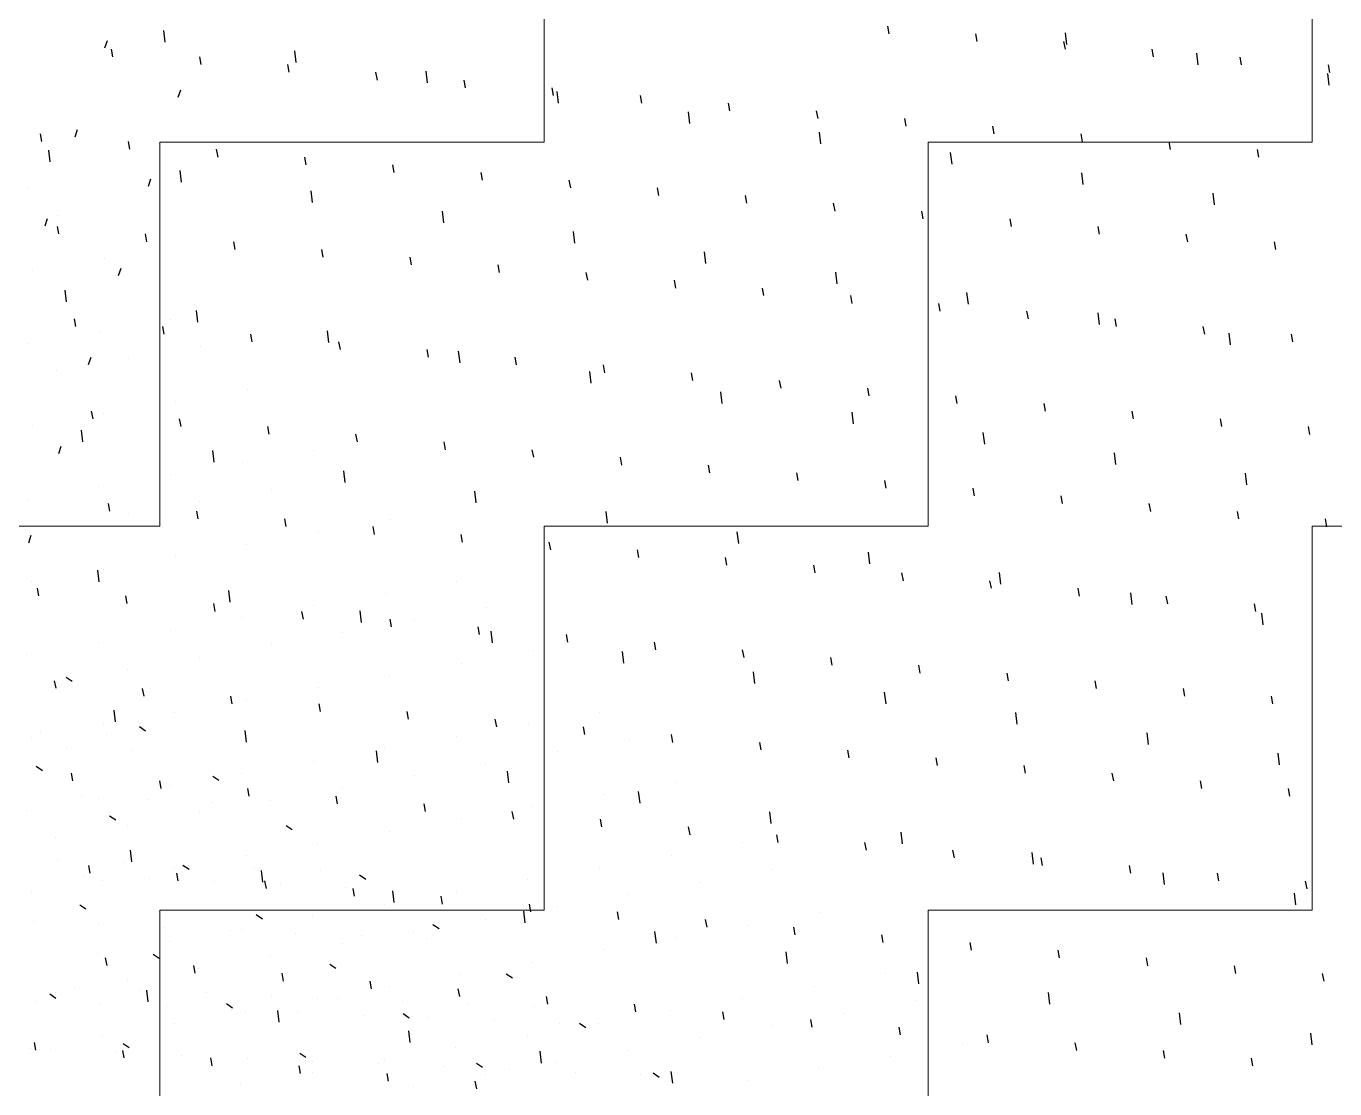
# Model space of a CAD drawing. Header units: millimetres. Extents: x 331487 to 517269, y 198509 to 399936.
# Drawn here: x 418215 to 419280, y 393269 to 394134 of the extents above; entities that cross this region are included whole.
import ezdxf

# ---------------------------------------------------------------- set-up
doc = ezdxf.new("R2010")
doc.units = ezdxf.units.MM
doc.header["$MEASUREMENT"] = 0
doc.layers.add('9th_Hatch-4', color=252, linetype='Continuous', lineweight=5)
doc.layers.add('COLUMN', color=6, linetype='Continuous')

msp = doc.modelspace()

# ---------------------------------------------------------------- linework, layer by layer
at = {"layer": '9th_Hatch-4', "linetype": 'Continuous'}
for p, q in [((418636.2, 394039.6), (418636.2, 394352.1)), ((419261.2, 394039.6), (419261.2, 394352.1)), ((418323.7, 394039.6), (418636.2, 394039.6)), ((418323.7, 393727.1), (418323.7, 394039.6)), ((418948.7, 394039.6), (419261.2, 394039.6)), ((418948.7, 393727.1), (418948.7, 394039.6)), ((418011.2, 393727.1), (418323.7, 393727.1)), ((418636.2, 393727.1), (418948.7, 393727.1)), ((418636.2, 393414.6), (418636.2, 393727.1)), ((419261.2, 393727.1), (419573.7, 393727.1)), ((419261.2, 393414.6), (419261.2, 393727.1)), ((418323.7, 393414.6), (418636.2, 393414.6)), ((418323.7, 393102.1), (418323.7, 393414.6)), ((418948.7, 393414.6), (419261.2, 393414.6)), ((418948.7, 393102.1), (418948.7, 393414.6))]:
    msp.add_line(p, q, dxfattribs=at)
at = {"layer": 'COLUMN', "color": 2, "linetype": 'Continuous'}
for p, q in [((418327.9, 394121), (418326.8, 394130.5)), ((418917, 394127.8), (418915.9, 394134)), ((418278.9, 394116.5), (418280.9, 394122.5)), ((418988.8, 394121.5), (418987.6, 394127.8)), ((419060.5, 394115.2), (419059.3, 394121.5)), ((419061.7, 394119.1), (419060.6, 394128.6)), ((418285.4, 394109), (418284.2, 394115.3)), ((418357.1, 394102.8), (418356, 394109)), ((418434.6, 394104.4), (418433.5, 394113.9)), ((419132.2, 394109), (419131.1, 394115.2)), ((419168.4, 394102.5), (419167.3, 394112)), ((419203.9, 394102.7), (419202.8, 394108.9)), ((418428.8, 394096.5), (418427.7, 394102.8)), ((418541.3, 394087.9), (418540.2, 394097.4)), ((419275.7, 394096.4), (419274.5, 394102.7)), ((418500.6, 394090.2), (418499.4, 394096.5)), ((418572.3, 394083.9), (418571.1, 394090.2)), ((419275.1, 394086), (419274, 394095.5)), ((418338.6, 394076.2), (418340.6, 394082.2)), ((418644, 394077.7), (418642.9, 394083.9)), ((418648.1, 394071.3), (418647, 394080.8)), ((418715.7, 394071.4), (418714.6, 394077.7)), ((418787.5, 394065.1), (418786.3, 394071.4)), ((418754.8, 394054.8), (418753.7, 394064.3)), ((418859.2, 394058.8), (418858, 394065.1)), ((418930.9, 394052.6), (418929.8, 394058.8)), ((418227.5, 394040.1), (418226.4, 394046.4)), ((418254.6, 394043.9), (418256.6, 394050)), ((418861.5, 394038.2), (418860.4, 394047.7)), ((419002.6, 394046.3), (419001.5, 394052.6)), ((419074.4, 394040), (419073.2, 394046.3)), ((418299.3, 394033.8), (418298.1, 394040.1)), ((418371, 394027.5), (418369.8, 394033.8)), ((419146.1, 394033.7), (419144.9, 394040)), ((419217.8, 394027.5), (419216.7, 394033.7)), ((418234.4, 394023.6), (418233.3, 394033.1)), ((418442.7, 394021.3), (418441.6, 394027.5)), ((418968.2, 394021.7), (418967.1, 394031.2)), ((418341.1, 394007), (418340, 394016.5)), ((418514.4, 394015), (418513.3, 394021.3)), ((418586.2, 394008.7), (418585, 394015)), ((419075, 394005.1), (419073.9, 394014.6)), ((418216.2, 394002.2), (418216.2, 394002.2)), ((418314.3, 394003.7), (418316.3, 394009.7)), ((418657.9, 394002.4), (418656.7, 394008.7)), ((418729.6, 393996.2), (418728.5, 394002.4)), ((418447.9, 393990.5), (418446.8, 394000)), ((418801.3, 393989.9), (418800.2, 393996.2)), ((419181.7, 393988.6), (419180.6, 393998.1)), ((418240.1, 393980.3), (418240.1, 393980.3)), ((418554.6, 393973.9), (418553.5, 393983.4)), ((418873.1, 393983.6), (418871.9, 393989.9)), ((418944.8, 393977.3), (418943.6, 393983.6)), ((418230.3, 393971.4), (418232.3, 393977.5)), ((418241.4, 393964.9), (418240.3, 393971.1)), ((419016.5, 393971.1), (419015.4, 393977.3)), ((419088.2, 393964.8), (419087.1, 393971.1)), ((418313.1, 393958.6), (418312, 393964.9)), ((418661.3, 393957.4), (418660.2, 393966.9)), ((419160, 393958.5), (419158.8, 393964.8)), ((418384.9, 393952.3), (418383.7, 393958.6)), ((418456.6, 393946), (418455.4, 393952.3)), ((418768, 393940.8), (418766.9, 393950.3)), ((419231.7, 393952.2), (419230.5, 393958.5)), ((418278.3, 393945.3), (418278.3, 393945.3)), ((418528.3, 393939.8), (418527.2, 393946)), ((418600, 393933.5), (418598.9, 393939.8)), ((418220, 393935.3), (418220, 393935.3)), ((418289.9, 393931.2), (418292, 393937.2)), ((418671.8, 393927.2), (418670.6, 393933.5)), ((418743.5, 393920.9), (418742.3, 393927.2)), ((418874.8, 393924.3), (418873.7, 393933.8)), ((418247.7, 393909.6), (418246.6, 393919.1)), ((418815.2, 393914.7), (418814.1, 393920.9)), ((418981.5, 393907.7), (418980.4, 393917.2)), ((418886.9, 393908.4), (418885.8, 393914.7)), ((418958.7, 393902.1), (418957.5, 393908.4)), ((418255.3, 393889.7), (418254.1, 393895.9)), ((418332.5, 393895.6), (418332.5, 393895.6)), ((418354.4, 393893.1), (418353.3, 393902.6)), ((419030.4, 393895.8), (419029.2, 393902.1)), ((419088.2, 393891.2), (419087.1, 393900.7)), ((419102.1, 393889.6), (419101, 393895.8)), ((418274.2, 393885.6), (418274.2, 393885.6)), ((418327, 393883.4), (418325.9, 393889.6)), ((418461.1, 393876.5), (418460, 393886)), ((419173.8, 393883.3), (419172.7, 393889.6)), ((419194.9, 393874.6), (419193.8, 393884.1)), ((418215.9, 393875.6), (418215.9, 393875.6)), ((418356.5, 393873.7), (418356.5, 393873.7)), ((418398.7, 393877.1), (418397.6, 393883.4)), ((418470.5, 393870.8), (418469.3, 393877.1)), ((419245.6, 393877), (419244.4, 393883.3)), ((418265.6, 393858.6), (418267.6, 393864.7)), ((418298.2, 393863.7), (418298.2, 393863.7)), ((418542.2, 393864.6), (418541, 393870.8)), ((418567.9, 393860), (418566.7, 393869.5)), ((418613.9, 393858.3), (418612.8, 393864.5)), ((418239.8, 393853.6), (418239.8, 393853.6)), ((418674.6, 393843.4), (418673.5, 393852.9)), ((418685.6, 393852), (418684.5, 393858.3)), ((418757.4, 393845.7), (418756.2, 393852)), ((418829.1, 393839.5), (418827.9, 393845.7)), ((418394.7, 393838.7), (418394.7, 393838.7)), ((418781.3, 393826.9), (418780.2, 393836.4)), ((418900.8, 393833.2), (418899.7, 393839.4)), ((418972.5, 393826.9), (418971.4, 393833.2)), ((418269.2, 393814.4), (418268, 393820.7)), ((418336.3, 393828.7), (418336.3, 393828.7)), ((419044.3, 393820.6), (419043.1, 393826.9)), ((419116, 393814.4), (419114.8, 393820.6)), ((418278, 393818.7), (418278, 393818.7)), ((418340.9, 393808.2), (418339.7, 393814.4)), ((418888, 393810.3), (418886.9, 393819.8)), ((419187.7, 393808.1), (419186.6, 393814.3)), ((418219.7, 393808.6), (418219.7, 393808.6)), ((418260.9, 393795.7), (418259.8, 393805.2)), ((418412.6, 393801.9), (418411.5, 393808.2)), ((418484.3, 393795.6), (418483.2, 393801.9)), ((418994.8, 393793.8), (418993.6, 393803.3)), ((419259.4, 393801.8), (419258.3, 393808.1)), ((418241.3, 393786.1), (418243.3, 393792.2)), ((418367.7, 393779.1), (418366.6, 393788.6)), ((418448.9, 393789), (418448.9, 393789)), ((418556.1, 393789.3), (418554.9, 393795.6)), ((418627.8, 393783.1), (418626.6, 393789.3)), ((418390.5, 393779), (418390.5, 393779)), ((418699.5, 393776.8), (418698.4, 393783.1)), ((419101.5, 393777.2), (419100.4, 393786.7)), ((418332.2, 393769), (418332.2, 393769)), ((418472.8, 393767.1), (418472.8, 393767.1)), ((418474.4, 393762.6), (418473.3, 393772.1)), ((418771.2, 393770.5), (418770.1, 393776.8)), ((418843, 393764.2), (418841.8, 393770.5)), ((419208.2, 393760.7), (419207.1, 393770.2)), ((418273.9, 393759), (418273.9, 393759)), ((418414.5, 393757.1), (418414.5, 393757.1)), ((418914.7, 393758), (418913.5, 393764.2)), ((418986.4, 393751.7), (418985.3, 393758)), ((418215.6, 393749), (418215.6, 393749)), ((418356.2, 393747), (418356.2, 393747)), ((418581.1, 393746), (418580, 393755.5)), ((419058.1, 393745.4), (419057, 393751.7)), ((418283, 393739.2), (418281.9, 393745.5)), ((418297.9, 393737), (418297.9, 393737)), ((418354.8, 393732.9), (418353.6, 393739.2)), ((418687.8, 393729.5), (418686.7, 393738.9)), ((419129.9, 393739.1), (419128.7, 393745.4)), ((419201.6, 393732.9), (419200.4, 393739.1)), ((418239.5, 393727), (418239.5, 393727)), ((418426.5, 393726.7), (418425.3, 393732.9)), ((418498.2, 393720.4), (418497.1, 393726.7)), ((418511, 393732.1), (418511, 393732.1)), ((419273.3, 393726.6), (419272.2, 393732.9)), ((418217, 393713.6), (418219, 393719.7)), ((418452.7, 393722.1), (418452.7, 393722.1)), ((418569.9, 393714.1), (418568.8, 393720.4)), ((418641.7, 393707.8), (418640.5, 393714.1)), ((418794.6, 393712.9), (418793.5, 393722.4)), ((418394.4, 393712), (418394.4, 393712)), ((418713.4, 393701.6), (418712.2, 393707.8)), ((418901.3, 393696.3), (418900.2, 393705.8)), ((418336.1, 393702), (418336.1, 393702)), ((418785.1, 393695.3), (418784, 393701.6)), ((418856.8, 393689), (418855.7, 393695.3)), ((418219.4, 393682), (418219.4, 393682)), ((418274.2, 393681.7), (418273.1, 393691.2)), ((418277.7, 393692), (418277.7, 393692)), ((418565.2, 393682.4), (418565.2, 393682.4)), ((418928.6, 393682.7), (418927.4, 393689)), ((419000.3, 393676.5), (418999.1, 393682.7)), ((419008, 393679.8), (419006.9, 393689.3)), ((418225.2, 393670.3), (418224, 393676.5)), ((418380.9, 393665.1), (418379.8, 393674.6)), ((418506.9, 393672.4), (418506.9, 393672.4)), ((419072, 393670.2), (419070.9, 393676.5)), ((419114.7, 393663.2), (419113.6, 393672.7)), ((418296.9, 393664), (418295.8, 393670.3)), ((418368.6, 393657.7), (418367.5, 393664)), ((418448.6, 393662.4), (418448.6, 393662.4)), ((419143.7, 393663.9), (419142.6, 393670.2)), ((419215.5, 393657.6), (419214.3, 393663.9)), ((418390.2, 393652.4), (418390.2, 393652.4)), ((418440.4, 393651.4), (418439.2, 393657.7)), ((418487.6, 393648.6), (418486.5, 393658.1)), ((418512.1, 393645.2), (418510.9, 393651.4)), ((418530.8, 393650.4), (418530.8, 393650.4)), ((418589.2, 393660.5), (418589.2, 393660.5)), ((419221.5, 393646.7), (419220.4, 393656.2)), ((418331.9, 393642.4), (418331.9, 393642.4)), ((418472.5, 393640.4), (418472.5, 393640.4)), ((418583.8, 393638.9), (418582.7, 393645.2)), ((418594.4, 393632), (418593.3, 393641.5)), ((418273.6, 393632.4), (418273.6, 393632.4)), ((418414.2, 393630.4), (418414.2, 393630.4)), ((418655.5, 393632.6), (418654.4, 393638.9)), ((418727.3, 393626.3), (418726.1, 393632.6)), ((418215.3, 393622.3), (418215.3, 393622.3)), ((418355.9, 393620.4), (418355.9, 393620.4)), ((418627.3, 393625.5), (418627.3, 393625.5)), ((418701.1, 393615.5), (418700, 393625)), ((418799, 393620.1), (418797.8, 393626.3)), ((418870.7, 393613.8), (418869.6, 393620.1)), ((418297.6, 393610.4), (418297.6, 393610.4)), ((418569, 393615.4), (418569, 393615.4)), ((418807.8, 393598.9), (418806.7, 393608.4)), ((418942.4, 393607.5), (418941.3, 393613.8)), ((419014.2, 393601.2), (419013, 393607.5)), ((418239.1, 393595.1), (418237.9, 393601.3)), ((418239.2, 393600.4), (418239.2, 393600.4)), ((418247.3, 393604.2), (418252.3, 393600.8)), ((418510.7, 393605.4), (418510.7, 393605.4)), ((419085.9, 393595), (419084.7, 393601.2)), ((418310.8, 393588.8), (418309.6, 393595)), ((418382.5, 393582.5), (418381.4, 393588.8)), ((418452.4, 393595.4), (418452.4, 393595.4)), ((418914.5, 393582.4), (418913.4, 393591.9)), ((419157.6, 393588.7), (419156.5, 393595)), ((419229.3, 393582.4), (419228.2, 393588.7)), ((418287.5, 393567.7), (418286.4, 393577.2)), ((418335.8, 393575.4), (418335.8, 393575.4)), ((418394.1, 393585.4), (418394.1, 393585.4)), ((418454.2, 393576.2), (418453.1, 393582.5)), ((418526, 393570), (418524.8, 393576.2)), ((418681.5, 393575.8), (418681.5, 393575.8)), ((419021.3, 393565.8), (419020.2, 393575.3)), ((418277.4, 393565.4), (418277.4, 393565.4)), ((418597.7, 393563.7), (418596.5, 393569.9)), ((418623.2, 393565.8), (418623.2, 393565.8)), ((418219.1, 393555.4), (418219.1, 393555.4)), ((418226.4, 393559.9), (418226.4, 393559.9)), ((418279.8, 393557.7), (418279.8, 393557.7)), ((418307, 393563.9), (418312, 393560.6)), ((418394.2, 393551.2), (418393.1, 393560.7)), ((418564.9, 393555.8), (418564.9, 393555.8)), ((418669.4, 393557.4), (418668.3, 393563.7)), ((418741.1, 393551.1), (418740, 393557.4)), ((419128, 393549.3), (419126.9, 393558.8)), ((418247.5, 393546.5), (418247.5, 393546.5)), ((418300.9, 393544.2), (418300.9, 393544.2)), ((418500.9, 393534.6), (418499.8, 393544.1)), ((418506.6, 393545.8), (418506.6, 393545.8)), ((418647.2, 393543.8), (418647.2, 393543.8)), ((418705.5, 393553.8), (418705.5, 393553.8)), ((418812.9, 393544.9), (418811.7, 393551.1)), ((418884.6, 393538.6), (418883.4, 393544.8)), ((418448.3, 393535.8), (418448.3, 393535.8)), ((418588.9, 393533.8), (418588.9, 393533.8)), ((418956.3, 393532.3), (418955.2, 393538.6)), ((419234.7, 393532.7), (419233.6, 393542.2)), ((418223, 393531.7), (418228, 393528.3)), ((418252.9, 393519.8), (418251.8, 393526.1)), ((418366.7, 393523.7), (418371.7, 393520.3)), ((418389.9, 393525.7), (418389.9, 393525.7)), ((418530.5, 393523.8), (418530.5, 393523.8)), ((418607.6, 393518.1), (418606.5, 393527.6)), ((419028, 393526), (419026.9, 393532.3)), ((419099.8, 393519.8), (419098.6, 393526)), ((418324.7, 393513.6), (418323.5, 393519.8)), ((418331.6, 393515.7), (418331.6, 393515.7)), ((418396.4, 393507.3), (418395.2, 393513.6)), ((418472.2, 393513.8), (418472.2, 393513.8)), ((418743.7, 393518.8), (418743.7, 393518.8)), ((419171.5, 393513.5), (419170.3, 393519.7)), ((419243.2, 393507.2), (419242.1, 393513.5)), ((418259.9, 393506.8), (418259.9, 393506.8)), ((418273.3, 393505.7), (418273.3, 393505.7)), ((418313.3, 393504.6), (418313.3, 393504.6)), ((418366.7, 393502.3), (418366.7, 393502.3)), ((418413.9, 393503.8), (418413.9, 393503.8)), ((418468.1, 393501), (418467, 393507.3)), ((418539.8, 393494.7), (418538.7, 393501)), ((418685.4, 393508.8), (418685.4, 393508.8)), ((418714.4, 393501.5), (418713.2, 393511)), ((418215, 393495.7), (418215, 393495.7)), ((418282.7, 393491.4), (418287.7, 393488.1)), ((418355.6, 393493.8), (418355.6, 393493.8)), ((418611.6, 393488.5), (418610.4, 393494.7)), ((418627.1, 393498.8), (418627.1, 393498.8)), ((418821.1, 393485), (418820, 393494.5)), ((418297.3, 393483.8), (418297.3, 393483.8)), ((418426.4, 393483.4), (418431.4, 393480.1)), ((418568.7, 393488.8), (418568.7, 393488.8)), ((418683.3, 393482.2), (418682.1, 393488.5)), ((418755, 393475.9), (418753.9, 393482.2)), ((418239, 393473.8), (418239, 393473.8)), ((418452.1, 393468.8), (418452.1, 393468.8)), ((418510.4, 393478.8), (418510.4, 393478.8)), ((418797.9, 393469.2), (418797.9, 393469.2)), ((418826.7, 393469.6), (418825.6, 393475.9)), ((418898.5, 393463.4), (418897.3, 393469.6)), ((418927.8, 393468.4), (418926.7, 393477.9)), ((418300.7, 393453.8), (418299.6, 393463.3)), ((418393.8, 393458.8), (418393.8, 393458.8)), ((418739.6, 393459.2), (418739.6, 393459.2)), ((418970.2, 393457.1), (418969, 393463.4)), ((419034.5, 393451.9), (419033.4, 393461.4)), ((418240.4, 393455.7), (418240.4, 393455.7)), ((418266.8, 393444.6), (418265.7, 393450.9)), ((418293.8, 393453.5), (418293.8, 393453.5)), ((418335.5, 393448.8), (418335.5, 393448.8)), ((418342.4, 393451.2), (418347.4, 393447.8)), ((418347.2, 393451.2), (418347.2, 393451.2)), ((418400.6, 393449), (418400.6, 393449)), ((418681.2, 393449.2), (418681.2, 393449.2)), ((419041.9, 393450.8), (419040.8, 393457.1)), ((419113.6, 393444.5), (419112.5, 393450.8)), ((418261.5, 393442.3), (418261.5, 393442.3)), ((418277.1, 393438.8), (418277.1, 393438.8)), ((418314.9, 393440.1), (418314.9, 393440.1)), ((418338.5, 393438.3), (418337.4, 393444.6)), ((418368.3, 393437.8), (418368.3, 393437.8)), ((418407.4, 393437.2), (418406.3, 393446.7)), ((418410.3, 393432.1), (418409.1, 393438.3)), ((418454, 393446.7), (418454, 393446.7)), ((418486.1, 393443.2), (418491.1, 393439.8)), ((418622.9, 393439.2), (418622.9, 393439.2)), ((418763.5, 393437.2), (418763.5, 393437.2)), ((418821.8, 393447.2), (418821.8, 393447.2)), ((419141.2, 393435.3), (419140.1, 393444.8)), ((419185.4, 393438.3), (419184.2, 393444.5)), ((419257.1, 393432), (419255.9, 393438.2)), ((418218.8, 393428.8), (418218.8, 393428.8)), ((418421.7, 393435.5), (418421.7, 393435.5)), ((418475, 393433.3), (418475, 393433.3)), ((418482, 393425.8), (418480.8, 393432.1)), ((418514.2, 393420.7), (418513.1, 393430.2)), ((418564.6, 393429.2), (418564.6, 393429.2)), ((418705.2, 393427.2), (418705.2, 393427.2)), ((419248, 393418.8), (419246.9, 393428.3)), ((418258.4, 393418.9), (418263.3, 393415.6)), ((418506.3, 393419.1), (418506.3, 393419.1)), ((418553.7, 393419.5), (418552.6, 393425.8)), ((418625.4, 393413.2), (418624.3, 393419.5)), ((418646.9, 393417.2), (418646.9, 393417.2)), ((418220.5, 393404.9), (418220.5, 393404.9)), ((418402.1, 393410.9), (418407.1, 393407.5)), ((418448, 393409.1), (418448, 393409.1)), ((418588.6, 393407.2), (418588.6, 393407.2)), ((418620.9, 393404.1), (418619.8, 393413.6)), ((418697.2, 393407), (418696, 393413.2)), ((418768.9, 393400.7), (418767.7, 393407)), ((418860, 393412.2), (418860, 393412.2)), ((418273.9, 393402.7), (418273.9, 393402.7)), ((418327.3, 393400.4), (418327.3, 393400.4)), ((418380.7, 393398.2), (418380.7, 393398.2)), ((418389.7, 393399.1), (418389.7, 393399.1)), ((418434.1, 393395.9), (418434.1, 393395.9)), ((418530.2, 393397.2), (418530.2, 393397.2)), ((418545.8, 393402.9), (418550.8, 393399.5)), ((418727.6, 393387.6), (418726.5, 393397.1)), ((418801.7, 393402.2), (418801.7, 393402.2)), ((418840.6, 393394.4), (418839.5, 393400.7)), ((418912.3, 393388.1), (418911.2, 393394.4)), ((418331.3, 393389.1), (418331.3, 393389.1)), ((418471.9, 393387.2), (418471.9, 393387.2)), ((418487.4, 393393.6), (418487.4, 393393.6)), ((418540.8, 393391.4), (418540.8, 393391.4)), ((418743.4, 393392.2), (418743.4, 393392.2)), ((418984.1, 393381.9), (418982.9, 393388.1)), ((418273, 393379.1), (418273, 393379.1)), ((418280.7, 393369.4), (418279.5, 393375.7)), ((418318.1, 393378.6), (418323, 393375.3)), ((418413.6, 393377.2), (418413.6, 393377.2)), ((418685.1, 393382.2), (418685.1, 393382.2)), ((418834.3, 393371), (418833.2, 393380.5)), ((419055.8, 393375.6), (419054.6, 393381.9)), ((419127.5, 393369.3), (419126.4, 393375.6)), ((418352.4, 393363.1), (418351.3, 393369.4)), ((418355.3, 393367.2), (418355.3, 393367.2)), ((418424.1, 393356.8), (418423, 393363.1)), ((418461.8, 393370.6), (418466.7, 393367.3)), ((418605.5, 393362.6), (418610.5, 393359.3)), ((418626.8, 393372.2), (418626.8, 393372.2)), ((418914.2, 393362.6), (418914.2, 393362.6)), ((418941.1, 393354.5), (418940, 393364)), ((419199.2, 393363), (419198.1, 393369.3)), ((419271, 393356.8), (419269.8, 393363)), ((418297, 393357.1), (418297, 393357.1)), ((418495.9, 393350.6), (418494.7, 393356.8)), ((418510.1, 393352.2), (418510.1, 393352.2)), ((418568.4, 393362.2), (418568.4, 393362.2)), ((418855.9, 393352.6), (418855.9, 393352.6)), ((418234, 393346.4), (418239, 393343)), ((418238.7, 393347.1), (418238.7, 393347.1)), ((418254.4, 393351.6), (418254.4, 393351.6)), ((418307.8, 393349.3), (418307.8, 393349.3)), ((418314, 393339.8), (418312.9, 393349.3)), ((418361.2, 393347.1), (418361.2, 393347.1)), ((418414.6, 393344.8), (418414.6, 393344.8)), ((418451.8, 393342.2), (418451.8, 393342.2)), ((418468, 393342.5), (418468, 393342.5)), ((418567.6, 393344.3), (418566.4, 393350.6)), ((418639.3, 393338), (418638.2, 393344.3)), ((418797.6, 393342.6), (418797.6, 393342.6)), ((419047.8, 393337.9), (419046.7, 393347.4)), ((418222.1, 393340.4), (418222.1, 393340.4)), ((418275.5, 393338.1), (418275.5, 393338.1)), ((418328.9, 393335.9), (418328.9, 393335.9)), ((418377.8, 393338.4), (418382.7, 393335)), ((418382.3, 393333.6), (418382.3, 393333.6)), ((418393.5, 393332.2), (418393.5, 393332.2)), ((418420.7, 393323.3), (418419.6, 393332.7)), ((418435.7, 393331.4), (418435.7, 393331.4)), ((418521.4, 393340.3), (418521.4, 393340.3)), ((418521.5, 393330.4), (418526.4, 393327)), ((418574.7, 393338), (418574.7, 393338)), ((418628.1, 393335.8), (418628.1, 393335.8)), ((418711, 393331.7), (418709.9, 393338)), ((418739.3, 393332.6), (418739.3, 393332.6)), ((418782.8, 393325.5), (418781.6, 393331.7)), ((418879.9, 393330.6), (418879.9, 393330.6)), ((418938.2, 393340.6), (418938.2, 393340.6)), ((419154.5, 393321.4), (419153.4, 393330.8)), ((418335.2, 393322.1), (418335.2, 393322.1)), ((418489.1, 393329.1), (418489.1, 393329.1)), ((418542.4, 393326.9), (418542.4, 393326.9)), ((418595.8, 393324.6), (418595.8, 393324.6)), ((418649.2, 393322.3), (418649.2, 393322.3)), ((418665.2, 393322.4), (418670.2, 393319)), ((418680.9, 393322.5), (418680.9, 393322.5)), ((418821.5, 393320.6), (418821.5, 393320.6)), ((418854.5, 393319.2), (418853.3, 393325.5)), ((418276.8, 393312.1), (418276.8, 393312.1)), ((418527.4, 393306.7), (418526.3, 393316.2)), ((418622.6, 393312.5), (418622.6, 393312.5)), ((418763.2, 393310.6), (418763.2, 393310.6)), ((418926.2, 393312.9), (418925.1, 393319.2)), ((418997.9, 393306.6), (418996.8, 393312.9)), ((419261.2, 393304.8), (419260.1, 393314.3)), ((418218.5, 393302.1), (418218.5, 393302.1)), ((418222.8, 393300.5), (418221.7, 393306.7)), ((418234.5, 393300.7), (418234.5, 393300.7)), ((418287.9, 393298.5), (418287.9, 393298.5)), ((418294.6, 393294.2), (418293.4, 393300.4)), ((418293.7, 393306.1), (418298.7, 393302.8)), ((418564.3, 393302.5), (418564.3, 393302.5)), ((418634.1, 393290.1), (418633, 393299.6)), ((418704.9, 393300.6), (418704.9, 393300.6)), ((418976.4, 393305.6), (418976.4, 393305.6)), ((419069.7, 393300.4), (419068.5, 393306.6)), ((419141.4, 393294.1), (419140.2, 393300.4)), ((418341.3, 393296.2), (418341.3, 393296.2)), ((418366.3, 393287.9), (418365.1, 393294.2)), ((418394.7, 393294), (418394.7, 393294)), ((418438, 393281.6), (418436.9, 393287.9)), ((418437.4, 393298.1), (418442.4, 393294.8)), ((418448.1, 393291.7), (418448.1, 393291.7)), ((418501.5, 393289.5), (418501.5, 393289.5)), ((418506, 393292.5), (418506, 393292.5)), ((418581.2, 393290.1), (418586.1, 393286.8)), ((418646.6, 393290.6), (418646.6, 393290.6)), ((418918.1, 393295.6), (418918.1, 393295.6)), ((419213.1, 393287.8), (419212, 393294.1)), ((418447.7, 393282.5), (418447.7, 393282.5)), ((418509.7, 393275.4), (418508.6, 393281.6)), ((418554.8, 393287.2), (418554.8, 393287.2)), ((418588.3, 393280.6), (418588.3, 393280.6)), ((418608.2, 393284.9), (418608.2, 393284.9)), ((418661.6, 393282.7), (418661.6, 393282.7)), ((418715, 393280.4), (418715, 393280.4)), ((418724.9, 393282.1), (418729.8, 393278.7)), ((418740.9, 393273.6), (418739.8, 393283.1)), ((418859.7, 393285.6), (418859.7, 393285.6)), ((418389.4, 393272.5), (418389.4, 393272.5)), ((418530, 393270.6), (418530, 393270.6)), ((418581.5, 393269.1), (418580.3, 393275.3)), ((418801.4, 393275.6), (418801.4, 393275.6))]:
    msp.add_line(p, q, dxfattribs=at)

doc.saveas('drawing.dxf')
